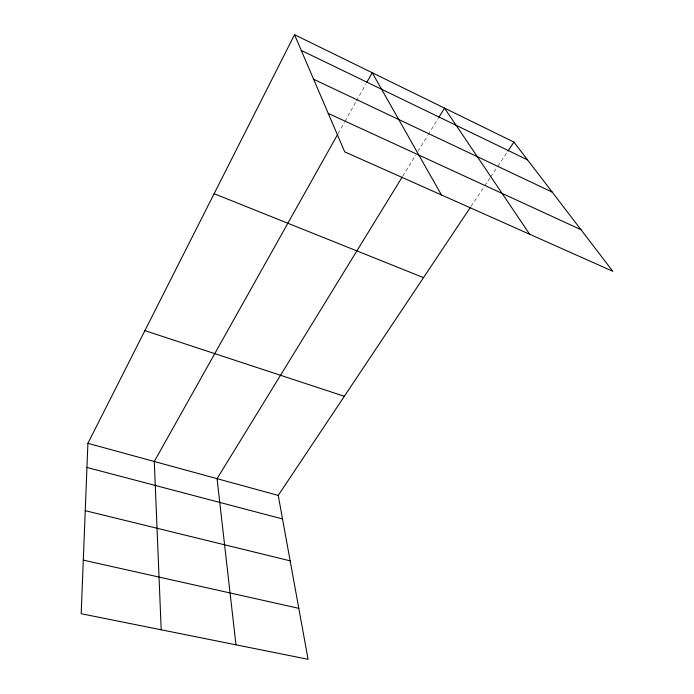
<?xml version="1.0" encoding="UTF-8"?>
<svg xmlns="http://www.w3.org/2000/svg" width="694" height="694" viewBox="0 0 694 694"><rect width="100%" height="100%" fill="white"/><g stroke="black" fill="none" stroke-linecap="round" stroke-linejoin="round"><path stroke-width="0.52" stroke-dasharray="3.47 2.6" d="M338.125 133.56L344.424 122.335M344.953 121.398L355.97 101.74M356.49 100.804L365.938 83.965M402.763 176.146L415.741 155.005M417.996 151.327L427.591 135.694M428.155 134.775L438.322 118.232M471.018 206.413L484.126 186.764M484.724 185.871L490.085 177.829M490.684 176.935L497.242 167.107M497.841 166.213L507.375 151.917"/><path stroke-width="1.04" d="M294.525 34.7L344.718 151.865L612.819 271.293L513.933 142.088L294.525 34.7L87.904 443.327L81.181 613.722L308.084 659.3L278.225 495.395L470.419 207.306M337.605 134.497L154.294 461.484L161.199 629.796M366.987 82.092L372.227 72.731L441.445 194.953M402.199 177.065L217.057 478.66L235.977 644.821M438.886 117.312L444.524 108.117L529.678 234.26M507.973 151.023L513.933 142.088M83.297 560.127L298.802 608.334M85.249 510.68L290.144 560.839M86.95 467.461L282.51 518.939M87.904 443.327L278.225 495.395M144.89 330.622L344.337 396.291M214.125 193.704L423.522 277.609M328.236 113.4L580.982 229.697M313.61 79.255L552.216 192.108M301.257 50.41L527.527 159.854"/></g></svg>
